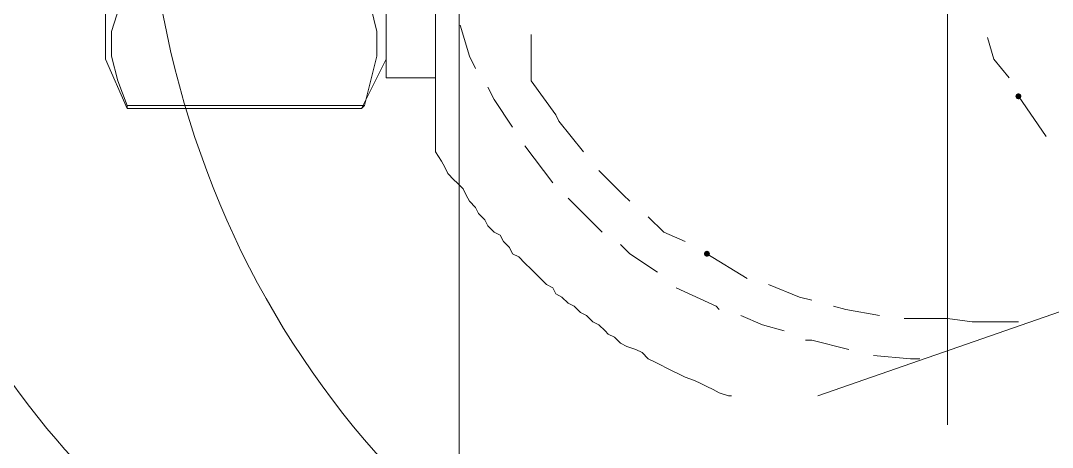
# Model space of a CAD drawing. Header units: millimetres. Extents: x 89051 to 218395, y -330386 to -125649.
# Drawn here: x 92817.73 to 92858.21, y -132862.02 to -132845.3 of the extents above; entities that cross this region are included whole.
import ezdxf

# ---------------------------------------------------------------- set-up
doc = ezdxf.new("R2010")
doc.units = ezdxf.units.MM
doc.header["$LTSCALE"] = 13
for name, pattern in [('1 实线', [0]), ('ACAD_ISO04W100', [30, 24, -3, 0, -3]), ('CENTER', [50.8, 31.75, -6.35, 6.35, -6.35])]:
    doc.linetypes.add(name, pattern=pattern)
doc.layers.get('0').update_dxf_attribs({"color": 1, "linetype": 'CENTER'})
doc.layers.add('C00-00-00', color=7, linetype='Continuous')
doc.layers.add('标注、文本', color=3, linetype='Continuous', lineweight=25)

msp = doc.modelspace()

# ---------------------------------------------------------------- hatches: boundary and pattern name
at = {"layer": 'C00-00-00'}
h = msp.add_hatch(color=256, dxfattribs=at)
h.dxf.hatch_style = 2
h.paths.add_polyline_path([(92856.756, -132848.265), (92856.792, -132848.351), (92856.877, -132848.386), (92856.963, -132848.351), (92856.998, -132848.265), (92856.963, -132848.18), (92856.877, -132848.144), (92856.792, -132848.18)])
h = msp.add_hatch(color=256, dxfattribs=at)
h.dxf.hatch_style = 2
h.paths.add_polyline_path([(92844.535, -132854.437), (92844.57, -132854.522), (92844.656, -132854.558), (92844.741, -132854.522), (92844.777, -132854.437), (92844.741, -132854.351), (92844.656, -132854.316), (92844.57, -132854.351)])

# ---------------------------------------------------------------- linework, layer by layer
at = {"color": 7, "linetype": '1 实线', "lineweight": 0, "extrusion": (0, 0, -1)}
for centre, major_axis, ratio, start_param, end_param in [((92838.864, -132837.98), (0, 45.983), 0.866025, 2.304713, 7.120065), ((92834.931, -132837.98), (0, 45.983), 0.866025, 3.141593, 6.283185), ((92854.094, -132837.98), (0, -34.608), 0.908418, 5.225125, 10.48821), ((92842.01, -132837.98), (0, -34.608), 0.908418, 6.283185, 9.424778)]:
    msp.add_ellipse(centre, major_axis=major_axis, ratio=ratio, start_param=start_param, end_param=end_param, dxfattribs=at)
at = {"layer": 'C00-00-00', "lineweight": 15}
for points in [[(92832.071, -132828.42), (92832.071, -132828.783), (92832.071, -132829.267), (92832.071, -132829.872), (92832.071, -132830.719), (92832.071, -132831.687), (92832.071, -132832.776), (92832.071, -132833.987), (92832.071, -132835.318), (92832.071, -132836.649), (92832.071, -132837.98), (92832.071, -132839.432), (92832.071, -132840.763), (92832.071, -132842.094), (92832.071, -132843.304), (92832.071, -132844.393), (92832.071, -132845.361), (92832.071, -132846.087), (92832.071, -132846.813), (92832.071, -132847.297), (92832.071, -132847.539)], [(92821.059, -132846.813), (92821.059, -132846.692), (92821.059, -132846.45), (92821.059, -132845.966), (92821.059, -132845.24), (92821.059, -132844.514), (92821.059, -132843.546), (92821.059, -132842.457), (92821.059, -132841.247), (92821.059, -132839.916), (92821.059, -132838.585), (92821.059, -132837.375), (92821.059, -132836.044), (92821.059, -132834.713), (92821.059, -132833.503), (92821.059, -132832.413), (92821.059, -132831.445), (92821.059, -132830.719), (92821.059, -132829.993), (92821.059, -132829.509), (92821.059, -132829.267), (92821.059, -132829.146)], [(92834.007, -132842.82), (92834.007, -132845.119), (92834.007, -132847.297), (92834.007, -132848.507), (92834.007, -132849.597), (92834.007, -132850.081), (92834.007, -132850.444)], [(92821.906, -132843.788), (92821.301, -132845.724), (92821.301, -132846.692), (92821.543, -132847.66), (92821.906, -132848.628)], [(92831.224, -132848.628), (92831.708, -132846.692), (92831.708, -132845.724), (92831.466, -132844.756), (92831.224, -132843.788)], [(92834.975, -132845.482), (92835.338, -132846.692)], [(92837.758, -132847.66), (92837.758, -132845.845)], [(92855.909, -132846.813), (92855.667, -132845.966)], [(92821.906, -132848.749), (92821.059, -132846.813)], [(92832.071, -132846.813), (92831.103, -132848.749)], [(92835.338, -132846.692), (92835.58, -132847.176)], [(92856.514, -132847.539), (92855.909, -132846.813)], [(92834.007, -132847.539), (92832.071, -132847.539)], [(92838.726, -132848.992), (92837.758, -132847.66)], [(92836.064, -132847.902), (92836.306, -132848.386)], [(92836.306, -132848.386), (92837.032, -132849.476)], [(92857.967, -132849.839), (92856.877, -132848.265)], [(92823.116, -132848.628), (92821.906, -132848.628)], [(92821.906, -132848.628), (92821.906, -132848.749)], [(92831.224, -132848.628), (92821.906, -132848.628)], [(92831.103, -132848.749), (92821.906, -132848.749)], [(92823.721, -132848.628), (92823.116, -132848.628)], [(92825.778, -132848.628), (92823.963, -132848.628)], [(92828.562, -132848.628), (92826.747, -132848.628)], [(92831.224, -132848.628), (92829.409, -132848.628)], [(92831.103, -132848.749), (92831.224, -132848.628)], [(92838.847, -132849.234), (92838.726, -132848.992)], [(92839.815, -132850.444), (92838.847, -132849.234)], [(92834.007, -132850.444), (92834.249, -132850.807), (92834.37, -132851.049), (92834.491, -132851.291), (92834.733, -132851.533), (92834.854, -132851.654), (92835.096, -132851.896), (92835.217, -132852.138), (92835.338, -132852.38), (92835.58, -132852.622), (92835.701, -132852.864), (92835.943, -132853.106), (92836.064, -132853.348), (92836.306, -132853.59), (92836.548, -132853.711), (92836.669, -132853.953), (92836.911, -132854.195), (92837.032, -132854.437), (92837.274, -132854.558), (92837.516, -132854.8), (92837.758, -132855.042), (92837.879, -132855.163), (92838.121, -132855.405), (92838.363, -132855.647), (92838.605, -132855.768), (92838.726, -132856.01), (92838.968, -132856.131), (92839.21, -132856.373), (92839.452, -132856.494), (92839.694, -132856.736), (92839.936, -132856.857), (92840.178, -132857.099), (92840.42, -132857.22), (92840.662, -132857.462), (92840.783, -132857.583), (92841.025, -132857.704), (92841.267, -132857.946), (92841.509, -132858.067), (92841.872, -132858.188), (92842.115, -132858.309), (92842.357, -132858.551), (92842.599, -132858.672), (92842.841, -132858.793), (92843.083, -132858.914), (92843.325, -132859.035), (92843.567, -132859.156), (92843.809, -132859.277), (92844.172, -132859.398), (92844.414, -132859.519), (92844.656, -132859.64), (92844.898, -132859.761), (92845.14, -132859.882), (92845.503, -132860.003), (92845.624, -132860.003)], [(92837.516, -132850.202), (92838.605, -132851.654)], [(92841.388, -132852.138), (92840.42, -132851.17)], [(92841.63, -132852.38), (92841.388, -132852.138)], [(92849.012, -132860.003), (92872.003, -132852.017)], [(92839.21, -132852.259), (92840.057, -132853.106)], [(92840.057, -132853.106), (92840.541, -132853.59)], [(92842.962, -132853.59), (92842.357, -132852.985)], [(92843.809, -132853.953), (92842.962, -132853.59)], [(92841.267, -132854.074), (92841.63, -132854.437)], [(92841.63, -132854.437), (92842.72, -132855.163)], [(92846.229, -132855.405), (92844.656, -132854.437)], [(92843.446, -132855.768), (92845.019, -132856.494)], [(92848.286, -132856.131), (92847.076, -132855.647)], [(92848.77, -132856.252), (92848.286, -132856.131)], [(92845.019, -132856.494), (92845.14, -132856.615)], [(92850.101, -132856.615), (92849.617, -132856.494)], [(92845.987, -132856.857), (92846.834, -132857.22)], [(92851.432, -132856.857), (92850.101, -132856.615)], [(92854.094, -132856.978), (92852.4, -132856.978)], [(92855.062, -132857.099), (92854.094, -132856.978)], [(92846.834, -132857.22), (92847.681, -132857.462)], [(92856.877, -132857.099), (92855.062, -132857.099)], [(92848.528, -132857.825), (92848.77, -132857.825)], [(92848.77, -132857.825), (92850.222, -132858.188)], [(92851.19, -132858.43), (92852.642, -132858.551)], [(92852.642, -132858.551), (92853.005, -132858.551)]]:
    msp.add_lwpolyline(points, dxfattribs=at)
at = {"layer": '标注、文本', "color": 1, "linetype": 'ACAD_ISO04W100', "lineweight": 15}
for p, q in [((92834.931, -132897.37), (92834.931, -132778.59)), ((92854.094, -132861.142), (92854.094, -132814.817))]:
    msp.add_line(p, q, dxfattribs=at)

doc.saveas('drawing.dxf')
